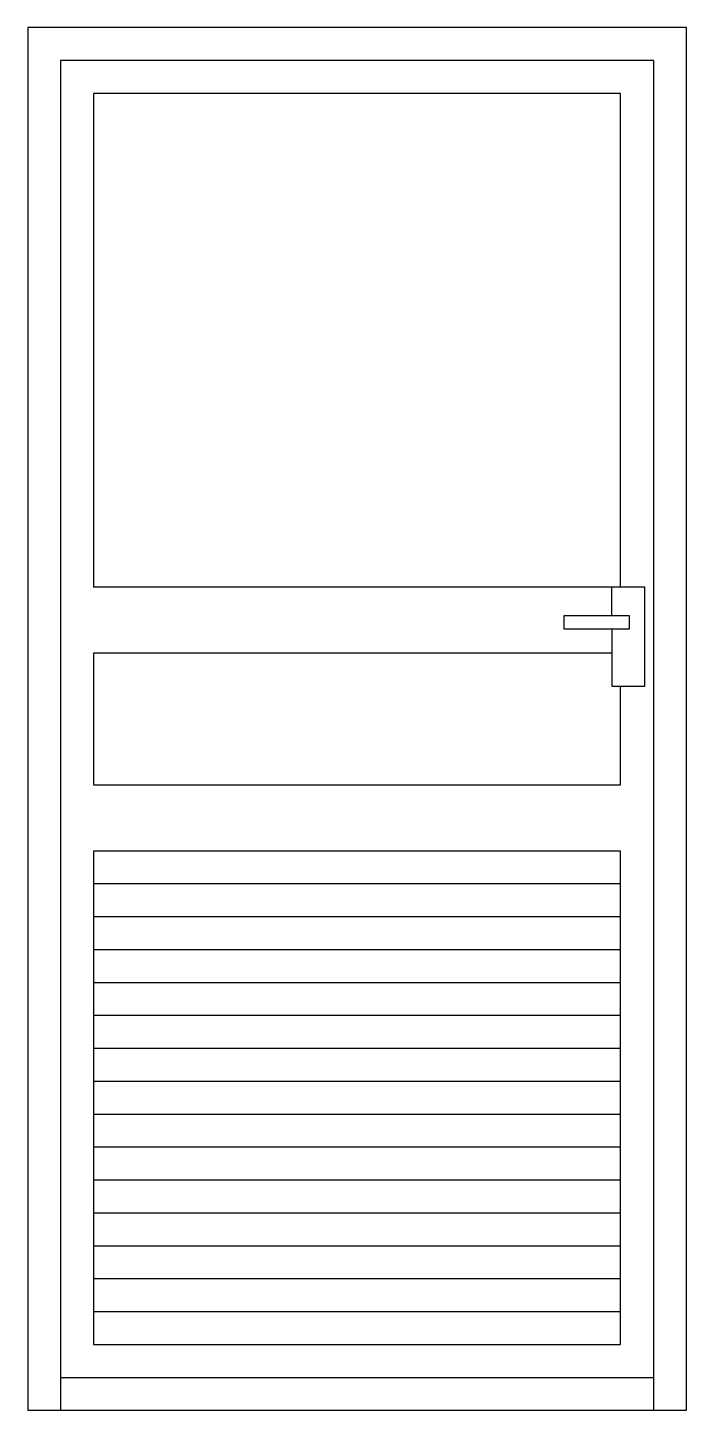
# Model space of a CAD drawing. Header units: millimetres. Extents: x -733.98 to -732.98, y 1759.63 to 1761.73.
import ezdxf

# ---------------------------------------------------------------- set-up
doc = ezdxf.new("R2010")
doc.units = ezdxf.units.MM
doc.header["$LTSCALE"] = 10
doc.layers.add('Portas', color=2, linetype='Continuous')

msp = doc.modelspace()

# ---------------------------------------------------------------- linework, layer by layer
at = {"layer": 'Portas'}
for p, q in [((-732.9823, 1761.73), (-733.9823, 1761.73)), ((-733.9823, 1761.73), (-733.9823, 1759.63)), ((-732.9823, 1759.63), (-732.9823, 1761.73)), ((-733.9823, 1759.63), (-732.9823, 1759.63))]:
    msp.add_line(p, q, dxfattribs=at)
at = {"layer": 'Portas', "color": 1}
for p, q in [((-733.9323, 1761.68), (-733.9323, 1759.63)), ((-733.0323, 1761.68), (-733.9323, 1761.68)), ((-733.0323, 1761.68), (-733.0323, 1759.63)), ((-733.0823, 1761.63), (-733.8823, 1761.63)), ((-733.8823, 1761.63), (-733.8823, 1760.88)), ((-733.0823, 1760.88), (-733.0823, 1761.63)), ((-733.0823, 1760.88), (-733.8823, 1760.88)), ((-733.0953, 1760.8367), (-733.0953, 1760.88)), ((-733.0453, 1760.88), (-733.0953, 1760.88)), ((-733.0453, 1760.73), (-733.0453, 1760.88)), ((-733.0684, 1760.8367), (-733.1684, 1760.8367)), ((-733.1684, 1760.8367), (-733.1684, 1760.8167)), ((-733.0684, 1760.8167), (-733.0684, 1760.8367)), ((-733.1684, 1760.8167), (-733.0684, 1760.8167)), ((-733.0953, 1760.8167), (-733.0953, 1760.73)), ((-733.0953, 1760.78), (-733.8823, 1760.78)), ((-733.8823, 1760.78), (-733.8823, 1760.58)), ((-733.0953, 1760.73), (-733.0453, 1760.73)), ((-733.0823, 1760.58), (-733.0823, 1760.73)), ((-733.8823, 1760.58), (-733.0823, 1760.58)), ((-733.8823, 1760.48), (-733.0823, 1760.48)), ((-733.8823, 1760.48), (-733.8823, 1759.73)), ((-733.0823, 1759.73), (-733.0823, 1760.48)), ((-733.8823, 1760.43), (-733.0823, 1760.43)), ((-733.8823, 1760.38), (-733.0823, 1760.38)), ((-733.8823, 1760.33), (-733.0823, 1760.33)), ((-733.8823, 1760.28), (-733.0823, 1760.28)), ((-733.8823, 1760.23), (-733.0823, 1760.23)), ((-733.8823, 1760.18), (-733.0823, 1760.18)), ((-733.8823, 1760.13), (-733.0823, 1760.13)), ((-733.8823, 1760.08), (-733.0823, 1760.08)), ((-733.8823, 1760.03), (-733.0823, 1760.03)), ((-733.8823, 1759.98), (-733.0823, 1759.98)), ((-733.8823, 1759.93), (-733.0823, 1759.93)), ((-733.8823, 1759.88), (-733.0823, 1759.88)), ((-733.8823, 1759.83), (-733.0823, 1759.83)), ((-733.8823, 1759.78), (-733.0823, 1759.78)), ((-733.8823, 1759.73), (-733.0823, 1759.73)), ((-733.9323, 1759.68), (-733.0323, 1759.68))]:
    msp.add_line(p, q, dxfattribs=at)

doc.saveas('drawing.dxf')
